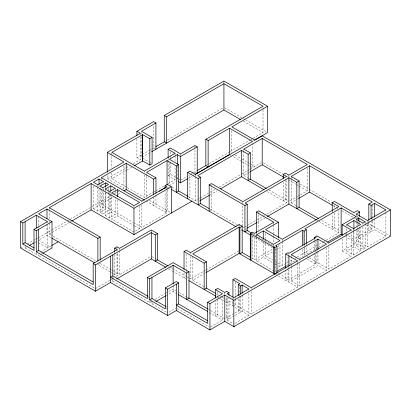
<?xml version="1.0" encoding="UTF-8"?>
<svg xmlns="http://www.w3.org/2000/svg" width="411" height="411" viewBox="0 0 411 411"><rect width="100%" height="100%" fill="white"/><g stroke="black" fill="none" stroke-linecap="round" stroke-linejoin="round"><path stroke-width="0.31" stroke-dasharray="2.06 1.54" d="M136.909 138.99L136.909 157.608L141.769 154.803M142.309 154.49L148.787 150.75M149.332 150.436L151.489 149.188M152.029 148.874L155.245 147.02M165.371 141.173L167.025 140.218M167.58 139.899L222.824 108.006M150.036 152.661L141.466 157.608L141.466 136.426M107.302 175.482L107.302 178.693L125.483 168.191M126.038 167.873L129.342 165.967M133.2 163.737L140.362 159.602L140.362 137.135M111.859 172.913L111.859 178.693L126.275 170.37M126.829 170.051L132.373 166.845M20.55 247.982L23.884 246.055M27.218 244.129L33.332 240.599M33.887 240.281L35.557 239.315M36.111 238.997L37.781 238.031M38.336 237.712L51.118 230.33M51.673 230.011L66.685 221.344M67.24 221.026L69.459 219.741M70.019 219.423L112.814 194.711M113.369 194.393L116.703 192.466M117.263 192.143L118.928 191.182M122.817 188.937L123.932 188.295L123.932 163.902M25.107 246.225L25.107 247.982L27.768 246.446M34.683 242.454L36.276 241.534L37.874 242.454M39.61 239.608L46.998 235.344L51.252 237.799M49.279 223.111L49.279 234.029L51.483 232.754M52.033 232.436L69.099 222.582M69.649 222.264L71.303 221.308M93.405 186.085L93.405 208.552L99.02 205.31L103.433 207.858L103.433 190.529M101.296 189.23L101.296 203.995L114.032 196.643M117.906 194.403L120.675 192.805M93.405 208.552L97.823 211.1L103.433 207.858M100.099 188.022L100.099 212.415L105.714 209.173L108.525 210.797L108.525 193.468M168.12 160.865L168.12 175.631L170.401 174.315L175.749 177.403M100.099 212.415L102.914 214.039L108.525 210.797M25.107 247.982L36.276 254.43L37.339 253.813M40.53 251.974L51.308 245.752M105.19 192.887L105.19 215.354L110.806 212.117L115.147 214.619L115.147 197.29M38.557 254.573L38.557 255.745L40.17 254.815M40.71 254.501L42.323 253.572M111.859 178.693L144.287 197.414L153.082 192.338M153.632 192.019L155.281 191.064M155.831 190.75L164.626 185.669M167.924 183.768L175.071 179.638L175.071 166.162M105.19 215.354L109.532 217.861L115.147 214.619M169.342 185.577L175.749 181.883M111.813 196.71L111.813 219.176L117.423 215.934L134.048 225.531M180.563 180.177L189.974 174.747M190.524 174.428L192.189 173.468M192.744 173.149L196.047 171.243M206.964 164.939L208.629 163.979M209.184 163.655L229.718 151.798M230.273 151.479L250.258 139.94M250.813 139.622L252.477 138.661M253.032 138.337L263.025 132.568L263.025 110.102M188.341 178.317L192.235 176.072M192.79 175.754L194.454 174.788M252.734 141.143L253.834 140.511M188.557 198.251L189.923 197.46L189.923 174.994M139.591 206.265L139.591 228.732L133.976 231.974L111.813 219.176M133.534 222.603L141.867 227.417L166.779 213.032L166.779 189.281M188.315 196.535L195.477 200.671L197.136 199.71M197.691 199.392L199.905 198.112M200.455 197.794L215.395 189.168M219.269 186.933L240.851 174.47M241.406 174.151L246.939 170.955M247.494 170.637L249.708 169.358M250.258 169.039L262.197 162.15M198.862 201.344L199.972 200.707M209.944 194.948L217.142 190.791M243.795 151.012L243.795 175.405L248.126 172.903M248.665 172.589L249.749 171.968M99.719 263.677L97.895 264.725L110.924 272.252M210.067 210.673L211.434 209.882L211.434 184.847M109.675 280.374L95.444 288.589L38.557 255.745M110.22 280.061L111.864 279.11M112.409 278.797L114.053 277.846M116.241 276.582L117.335 275.951L117.335 253.484M113.744 271.245L119.616 274.635L150.791 256.639M112.804 279.444L112.804 281.201L113.904 280.564M242.839 228.013L243.949 227.375M244.499 227.052L246.718 225.773M247.273 225.454L264.443 215.539M266.657 214.259L286.601 202.746L286.601 178.996M289.961 200.804L296.999 196.746M297.538 196.432L299.701 195.184M300.246 194.871L307.279 190.807L307.279 166.414M245.67 229.009L246.78 228.367M257.307 222.294L265.059 217.815M291.158 180.28L291.158 202.746L297.112 199.309M297.651 198.996L298.735 198.374M147.842 298.273L149.666 297.22L148.566 296.583M112.804 281.201L149.666 302.486L151.305 301.54M155.122 299.331L165.489 293.346M166.039 293.033L168.217 291.769M168.767 291.456L173.129 288.933L175.867 290.515M188.397 277.718L190.478 278.92L203.193 271.579M203.748 271.26L205.408 270.299M205.957 269.981L238.58 251.147M151.947 300.873L151.947 303.801L153.031 303.174M166.07 295.643L173.129 291.569L176.935 293.762M192.759 256.485L192.759 280.235L204.349 273.541M165.849 308.671L166.763 308.142M251.64 259.105L252.554 258.576L254.476 259.69L273.808 248.527M256.757 237.255L256.757 261.006L263.266 257.245L272.966 262.845M265.542 243.733L265.542 255.93L273.027 251.609M275.165 250.376L276.233 249.76M276.767 249.451L278.37 248.527L278.37 245.316M168.751 312.257L175.764 308.209M276.721 268.773L279.973 266.893L279.973 244.427M277.944 263.086L282.254 265.578L286.138 263.333M286.693 263.014L289.467 261.411M290.022 261.093L292.796 259.49M295.011 258.211L296.675 257.25M297.23 256.932L323.308 241.874M323.863 241.555L325.527 240.594M326.082 240.276L338.839 232.909L338.839 210.442M286.662 265.665L289.395 264.088M289.94 263.77L295.401 260.62M299.218 258.411L302.496 256.521L304.089 257.44M317.991 247.576L304.777 255.205L304.777 246.22M318.54 247.258L324.048 244.077M233.844 305.537L235.21 304.746L251.183 313.968L297.569 287.186L276.824 275.221M372.315 221.293L372.315 228.357L353.912 238.981L346.699 234.815M385.893 236.191L374.596 229.672L356.193 240.296L367.491 246.816L385.893 236.191L385.893 211.799M315.684 254.507L315.684 264.134L288.928 279.578L280.281 274.584M210.494 327.007L222.5 320.071L222.5 297.605M225.731 318.206L234.404 313.197M234.953 312.879L239.849 310.053L239.849 297.862M342.163 238.832L342.163 251.029L356.193 242.927L345.425 236.71M288.928 282.213L288.928 269.95M291.209 266.775L291.209 280.898L317.96 265.449L326.591 270.433L326.591 247.967M227.062 297.605L227.062 320.071L234.481 315.787M235.03 315.468L242.13 311.374L248.902 315.283L248.902 290.89M346.72 234.979L346.72 251.029L353.912 246.872L360.653 250.767L360.653 228.3M365.209 248.131L362.934 249.451L356.193 245.557L358.474 244.242L365.209 248.131L365.209 224.38M234.912 323.359L248.902 315.283M291.209 280.898L299.835 285.876L326.591 270.433M309.144 257.728L328.867 269.118L351.179 256.233L351.179 233.767M346.72 251.029L353.46 254.918L360.653 250.767M224.483 107.687L242.716 118.214M243.271 118.532L244.925 119.488M245.48 119.806L266.477 131.931M243.199 121.127L263.025 132.568M263.307 162.787L282.742 174.007M287.181 176.571L288.291 177.213M299.953 183.943L308.836 189.075M309.391 189.394L332.155 202.536M356.584 216.638L357.693 217.28M367.131 222.731L389.895 235.873M288.589 180.013L295.735 184.143M296.285 184.457L298.484 185.731M299.033 186.044L307.279 190.807M332.884 205.592L335.664 207.195M336.219 207.514L337.883 208.475M341.772 210.72L353.434 217.455M353.989 217.773L355.654 218.734M366.206 224.827L372.315 228.357M235.102 155.101L241.108 158.569M241.653 158.882L247.114 162.037M247.658 162.35L249.842 163.609M250.386 163.927L254.753 166.445M229.549 154.526L231.188 155.471M233.371 156.735L241.01 161.143M241.56 161.461L247.016 164.611M247.561 164.924L249.744 166.188M250.289 166.501L252.472 167.76L252.472 143.367M243.795 175.405L247.109 177.316M247.658 177.634L249.867 178.908M269.056 189.985L288.399 201.154M291.158 202.746L295.92 205.495M296.449 205.803L298.037 206.718M321.772 220.419L340.041 230.967M344.48 233.53L346.144 234.491M267.325 191.618L286.601 202.746M316.727 220.142L318.386 221.097M318.936 221.416L338.839 232.909M342.163 251.029L351.179 256.233M155.476 148.993L153.652 147.939L153.652 125.473M196.324 172.661L194.958 171.87L194.958 145.551M142.53 158.22L148.91 161.908M149.445 162.211L151.037 163.136M176.283 177.711L177.886 178.636M178.425 178.944L180.028 179.869M136.909 157.608L140.362 159.602M168.12 175.631L175.071 179.638M306.925 256.443L308.589 257.409M307.423 259.367L315.684 264.134M172.086 187.164L177.573 190.334M210.34 209.25L236.777 224.514M237.332 224.832L240.086 226.42M245.644 229.631L246.698 230.237M252.097 233.356L275.072 246.621M167.611 187.21L169.255 188.161M251.984 235.924L272.719 247.895M265.542 255.93L272.55 259.973M275.247 261.53L277.404 262.778M275.123 264.093L277.281 265.336M277.821 265.65L279.973 266.893M256.757 261.006L273.464 270.649M278.067 273.31L279.727 274.265M149.327 200.327L170.842 212.744M274.692 273.978L276.351 274.938M107.302 178.693L123.932 188.295M145.987 201.03L166.779 213.032M101.296 203.995L132.974 222.284M134.603 225.855L139.591 228.732M151.854 256.623L154.454 258.118M154.973 258.421L156.529 259.32M169.733 266.945L171.947 268.219M172.497 268.537L185.767 276.202M187.878 277.42L186.322 276.521L184.041 277.836L184.041 271.414M192.759 280.235L205.351 287.505M216.402 293.886L219.721 295.802M220.275 296.12L221.935 297.081M222.485 297.4L225.254 298.997M225.803 299.316L234.106 304.109M168.561 268.897L171.875 270.813M172.43 271.132L187.848 280.035M217.994 297.436L219.654 298.396M220.209 298.715L225.187 301.592M225.742 301.91L239.849 310.053M179.145 292.411L186.805 296.829M187.349 297.148L188.993 298.093M208.377 309.283L210.036 310.243M210.591 310.562L224.781 318.756M227.062 320.071L233.833 323.981M209.42 312.519L222.5 320.071M49.279 234.029L52.598 235.945M53.153 236.263L95.748 260.857M100.176 263.41L111.032 269.678M111.576 269.991L113.205 270.931M177.408 308.533L208.845 326.683M111.468 272.565L113.097 273.505M113.636 273.818L117.335 275.951M166.044 306.678L167.133 307.305M151.947 303.801L167.673 312.879M38.557 240.219L51.55 247.72M38.403 242.762L47.445 247.982L47.445 225.516M385.893 209.877L385.893 211.156M374.596 218.76L374.596 229.672M372.315 205.248L372.315 218.082M372.315 218.724L372.315 220.65M371.097 220.779L371.097 231.691L368.821 230.376L368.821 223.312M368.821 220.743L368.821 222.67M367.491 220.496L367.491 221.781M367.491 224.349L367.491 246.816M365.209 221.817L365.209 223.738M362.934 223.132L362.934 224.416M362.934 226.98L362.934 249.451M359.64 218.405L359.64 220.332M359.64 220.974L359.64 222.896M359.64 227.391L359.64 238.303L357.365 236.988L357.365 229.929M358.474 222.418L358.474 224.987M358.474 229.477L358.474 244.242M357.365 215.806L357.365 217.09M357.365 220.938L357.365 222.865M357.365 223.507L357.365 226.718M357.365 227.36L357.365 229.287M356.193 213.977L356.193 217.892M356.193 219.238L356.193 221.164M356.193 221.678L356.193 225.66M356.193 229.384L356.193 245.557M353.912 228.901L353.912 246.872M353.46 229.24L353.46 230.525M353.46 231.167L353.46 254.918M351.179 229.913L351.179 231.198M346.72 224.709L346.72 225.993M346.72 228.562L346.72 231.768M346.72 232.41L346.72 234.337M334.492 205.3L334.492 207.863M334.492 213.001L334.492 227.766L332.211 229.081L332.211 214.316M332.211 211.105L332.211 213.674M328.867 242.798L328.867 244.083M328.867 246.646L328.867 269.118M317.96 251.327L317.96 265.449M316.922 235.899L316.922 239.11M316.922 239.752L316.922 248.737M316.922 249.379L316.922 251.306M316.922 251.948L316.922 262.218L314.646 263.533L314.646 253.263M315.684 241.668L315.684 249.369M315.684 250.011L315.684 251.938M314.646 238.498L314.646 239.783M314.646 240.425L314.646 249.415M306.365 243.929L306.365 254.198M304.777 231.455L304.777 243.009M304.777 243.651L304.777 245.578M304.089 248.455L304.089 256.156M302.496 249.462L302.496 256.521M299.835 259.557L299.835 260.841M299.835 263.41L299.835 285.876M297.569 260.867L297.559 262.799M297.569 263.436L297.559 287.191M291.209 254.579L291.209 255.863M291.209 256.505L291.209 263.564M291.209 264.206L291.209 266.133M291.158 177.069L291.158 179.638M288.882 175.112L288.882 177.038M288.928 253.263L288.928 254.543M288.029 256.592L288.029 265.578M288.029 266.22L288.029 268.147M288.029 268.789L288.029 279.059L285.758 280.369L285.758 270.099M285.496 179.581L285.496 199.479L283.22 200.794L283.22 182.181M282.254 239.259L282.254 241.185M282.254 241.827L282.254 265.578M275.745 248.218L275.745 271.969M273.808 222.207L273.808 224.134M273.808 224.776L273.808 233.119M273.808 233.761L273.808 235.688M273.808 236.33L273.808 242.747M273.464 244.334L273.464 246.256M265.542 233.463L265.542 238.596M265.542 239.238L265.542 241.165M263.266 241.838L263.266 257.245M263.025 107.533L263.025 109.46M258.596 212.076L258.596 214.003M258.596 214.645L258.596 229.405M256.757 234.686L256.757 236.613M256.315 233.289L256.315 237.142M254.476 233.371L254.476 234.655M254.476 237.219L254.476 259.69M252.554 236.109L252.554 258.576M251.183 287.649L251.183 288.933M251.183 291.502L251.183 313.968M248.902 288.964L248.902 290.248M243.795 149.085L243.795 150.369M242.839 202.335L242.839 226.086M242.13 295.324L242.13 311.374M240.543 296.239L240.543 312.288L238.262 310.973L238.262 297.492M239.849 286.945L239.849 294.651M239.849 295.293L239.849 297.22M239.135 224.509L239.135 226.435M235.21 282.28L235.21 295.761M235.21 296.403L235.21 298.324M235.21 298.967L235.21 304.746M233.833 297.662L233.833 298.946M232.929 298.36L232.929 300.282M232.929 300.924L232.929 306.061M231.83 130.744L231.83 152.568M228.963 297.148L228.963 318.972L226.687 317.657L226.687 297.754M224.781 292.437L224.781 294.363M223.928 81.049L223.928 82.976M217.789 291.61L217.789 295.463M217.789 296.105L217.789 298.669M217.789 299.311L217.789 314.718L215.508 316.033L215.508 301.273M195.477 174.994L195.477 176.278M195.477 176.915L195.477 200.671M190.478 252.601L190.478 253.885M190.478 256.454L190.478 278.92M186.322 254.055L186.322 269.457M186.322 270.099L186.322 272.025M180.563 153.863L180.563 155.784M177.347 166.193L177.347 180.958M175.071 153.324L175.071 155.245M175.071 155.887L175.071 161.025M173.129 285.727L173.129 291.569M170.401 151.844L170.401 155.055M170.401 155.697L170.401 157.624M170.401 162.119L170.401 174.315M169.342 163.11L169.342 184.298M168.12 158.297L168.12 160.223M167.364 187.627L167.364 189.553M167.364 190.195L167.364 210.74L165.083 212.055L165.083 191.511M166.779 186.717L166.779 188.639M155.954 195.163L155.954 204.154L153.678 205.469L153.678 196.484M151.335 230.001L151.335 231.927M149.666 301.314L149.666 302.486M146.563 173.694L146.563 175.62M146.563 176.262L146.563 198.729M144.287 171.094L144.287 172.379M144.287 174.947L144.287 197.414M141.867 201.097L141.867 202.382M141.867 204.95L141.867 227.417M141.466 132.573L141.466 133.858M140.362 133.287L140.362 134.567M133.976 205.654L133.976 206.939M119.616 248.316L119.616 250.242M119.616 250.885L119.616 274.635M117.423 199.89L117.423 215.934M117.001 246.811L117.001 248.732M117.001 249.374L117.001 251.301M117.001 253.87L117.001 273.125L114.726 274.445L114.726 254.543M115.147 188.3L115.147 190.226M115.147 190.868L115.147 193.437M114.726 251.974L114.726 253.9M112.804 277.106L112.804 278.863M111.859 153.015L111.859 167.78M111.813 192.857L111.813 194.141M110.806 191.572L110.806 193.499M110.806 194.141L110.806 212.117M109.532 191.541L109.532 193.468M109.532 194.11L109.532 217.861M108.525 188.33L108.525 190.257M108.525 190.899L108.525 192.826M105.714 186.707L105.714 187.991M105.714 188.634L105.714 191.202M105.714 191.845L105.714 209.173M103.433 181.539L103.433 182.823M103.433 188.603L103.433 189.887M102.914 187.724L102.914 189.003M102.914 191.572L102.914 214.039M101.296 177.675L101.296 179.602M101.296 183.45L101.296 184.734M100.099 186.096L100.099 187.38M99.02 184.77L99.02 186.692M99.02 189.26L99.02 205.31M97.823 184.78L97.823 186.707M97.823 187.349L97.823 211.1M49.279 207.709L49.279 208.994M49.279 209.636L49.279 218.621M49.279 221.19L49.279 222.474M47.445 221.663L47.445 222.947M46.998 224.432L46.998 235.344M38.557 216.463L38.557 225.454M38.557 226.096L38.557 228.023M36.276 252.673L36.276 254.43"/><path stroke-width="0.62" d="M136.909 135.784L136.909 131.289L153.652 121.62L155.928 122.94L155.928 149.255M155.774 146.717L164.266 141.81L164.266 115.496L223.928 81.049L267.582 106.254L267.582 132.568L254.383 140.192M155.928 122.94L141.466 131.289L152.101 137.428L152.101 163.748L149.825 165.063L142.643 160.917L142.643 134.603L149.825 138.748L152.101 137.428M164.266 115.496L166.542 116.811L223.928 83.68L263.025 106.254L205.849 139.262L205.849 165.576L197.136 170.611M107.302 172.276L107.302 152.373L140.362 133.287L136.909 131.289M142.643 134.603L111.859 152.373L144.287 171.094L175.071 153.324L168.12 149.311L168.12 157.654M234.476 326.986L224.781 321.387L209.944 329.951L176.304 310.531L167.673 315.514L110.523 282.516L95.444 291.219L20.55 247.982L20.55 221.663L123.932 161.975L107.302 152.373M22.831 222.978L36.276 215.215L47.445 221.663L34 229.425L34 250.479L22.831 244.031L22.831 222.978L20.55 221.663M100.176 260.204L100.176 237.096L97.895 238.411L46.998 209.024L38.557 213.9L52.002 221.663L52.002 247.982L42.857 253.258M171.341 213.032L171.341 186.717L133.976 208.285L91.124 183.547L49.279 207.709L100.176 237.096M99.02 178.99L93.405 182.232L97.823 184.78L103.433 181.539L99.02 178.99L99.02 184.128M155.954 193.242L155.954 177.835L153.678 179.15L126.208 163.29L101.296 177.675L141.867 201.097L166.779 186.717L165.083 185.736L165.083 188.305M151.644 151.731L223.928 109.999L240.45 119.534M134.037 165.89L142.643 160.917M105.714 182.859L100.099 186.096L102.914 187.724L108.525 184.482L105.714 182.859L105.714 186.707M168.12 149.311L170.401 147.996L180.563 153.863L194.958 145.551L197.234 146.866L197.234 173.185M110.806 185.798L105.19 189.039L109.532 191.541L115.147 188.3L110.806 185.798L110.806 190.93M34 229.425L36.276 230.741L52.002 221.663M187.781 196.222L178.672 190.966L178.672 164.647L176.391 165.962L167.061 160.578L146.563 172.409L155.954 177.835M197.234 146.866L180.563 156.493L177.347 154.639L169.342 159.263L178.672 164.647M22.831 244.031L25.107 242.716L34.149 247.936M117.423 189.62L111.813 192.857L133.976 205.654L139.591 202.412L117.423 189.62L117.423 196.679M205.849 139.262L208.13 140.577L229.549 128.211L252.472 141.446L195.477 174.351L189.923 171.146L187.642 172.461L187.642 198.775M267.582 106.254L231.83 126.891L254.753 140.125L262.197 135.83L390.45 209.877L390.45 236.191L233.833 326.617L233.833 300.297L390.45 209.877M29.361 245.526L34.149 242.762M71.853 220.995L91.124 209.867L133.976 234.604L191.839 201.2M123.994 190.889L126.208 189.61L144.338 200.075M36.276 230.741L36.276 251.799L38.557 250.479L93.235 282.049M51.837 245.444L58.167 241.791M165.083 185.736L167.364 184.421L171.341 186.717M159.304 191.372L162.628 189.456M163.737 188.813L165.402 187.853M178.42 181.575L180.563 182.813L187.786 178.641M195.009 174.47L229.549 154.526L229.549 128.211M266.313 188.402L250.422 179.227L250.422 152.907L248.141 154.223L241.519 150.4L197.758 175.667L200.455 177.223L200.455 203.543L209.24 208.613M283.22 178.328L283.22 174.475L285.496 173.159L288.882 175.112L307.279 164.487L262.197 138.461L243.795 149.085L250.422 152.907M187.642 172.461L198.174 178.538L200.455 177.223M178.672 190.966L176.391 192.281L176.391 165.962M209.158 211.197L209.158 184.878L211.434 183.563L242.839 201.693L286.601 176.427L283.22 174.475M114.726 251.332L114.726 248.126L117.001 246.811L119.616 248.316L151.335 230.001L157.567 233.602L157.567 259.922L168.073 265.984M200.527 200.383L209.389 195.266M220.466 188.87L241.519 176.72L264.037 189.718M250.289 171.654L262.197 164.78L283.641 177.156M36.276 251.799L93.169 284.643L93.169 263.585L117.335 249.631L114.726 248.126M200.455 203.543L198.174 204.858L198.174 178.538M93.169 263.585L95.444 264.905L151.335 232.636L155.291 234.917L157.567 233.602M250.422 179.227L248.141 180.542L248.141 154.223M148.017 296.264L112.804 275.935L110.523 277.255L147.385 298.535L147.385 277.482L173.129 262.619L188.993 271.774L188.993 298.093L207.822 308.964M318.453 218.503L299.095 207.329L299.095 181.01L296.814 182.325L288.882 177.747L245.12 203.008L247.222 204.226L247.222 230.545L251.553 233.047M368.821 220.101L368.821 204.056L372.315 202.037L309.56 165.803L291.158 176.427L299.095 181.01M116.657 278.977L151.335 258.956L165.792 267.299M209.158 184.878L244.941 205.541L247.222 204.226M157.567 259.922L155.291 261.237L155.291 234.917M184.041 269.493L184.041 251.517L186.322 250.201L190.478 252.601L239.135 224.509L242.171 226.266L242.171 252.585L250.366 257.317M256.315 232.647L256.315 212.107L258.596 210.792L278.37 222.207L278.37 237.615M147.385 277.482L149.666 278.797L173.129 265.249L186.712 273.089L188.993 271.774M242.171 226.266L239.896 227.581L239.135 227.144L192.759 253.916L206.445 261.817L206.445 288.137L215.297 293.248M247.335 228.048L256.752 222.613M267.273 216.535L288.882 204.062L316.172 219.818M298.735 198.374L309.56 192.122L332.329 205.269M247.222 230.545L244.941 231.861L244.941 205.541M250.273 259.891L250.273 233.576L252.554 232.256L254.476 233.371L273.808 222.207L256.315 212.107M299.095 207.329L296.814 208.644L296.814 182.325M184.041 251.517L204.164 263.132L206.445 261.817M263.266 230.925L256.757 234.686L273.464 244.334L279.973 240.574L263.266 230.925L263.266 239.274M278.37 222.207L265.542 229.61L282.254 239.259L338.839 206.589L332.211 202.762L332.211 210.468M149.666 278.797L149.666 299.85L165.397 308.933L165.397 287.88L176.304 281.581L178.585 282.896L178.585 303.95L207.745 320.786M165.397 287.88L167.673 289.195L178.585 282.896M149.666 299.85L151.947 298.535L165.505 306.365M155.748 301.602L165.525 295.956M206.009 272.585L239.135 253.464L274.692 273.978L276.957 272.668L276.957 246.348L275.745 245.65L302.496 230.201L304.089 231.121L306.365 229.806L306.365 243.286M242.171 252.585L239.896 253.9L239.896 227.581M332.211 202.762L334.492 201.447L353.912 212.662L357.365 210.668L359.64 211.984L359.64 216.479M273.464 246.965L273.474 273.274M342.163 234.979L342.163 224.709L356.193 216.607L341.12 207.904L304.777 228.886L306.365 229.806M250.273 233.576L274.692 247.658L276.957 246.348M178.585 303.95L176.304 305.265L207.668 323.375L207.668 302.316L222.5 293.752L215.508 289.714L215.508 298.062M188.993 298.093L186.712 299.408L186.712 273.089M206.445 288.137L204.164 289.452L204.164 263.132M215.508 289.714L217.789 288.399L224.781 292.437L226.687 291.337L228.963 292.653L228.963 295.221M232.929 297.076L232.929 279.742L235.21 278.427L251.183 287.649L297.569 260.867L285.758 254.049L285.758 268.172M314.646 238.498L314.646 237.219L316.922 235.899L328.867 242.798L351.179 229.913L342.163 224.709M285.758 254.049L288.029 252.739L288.928 253.263L315.684 237.815L314.646 237.219M359.64 211.984L356.193 213.977L367.491 220.496L385.893 209.877L374.596 203.353L371.097 205.372L368.821 204.056M238.262 295.566L238.262 284.653L239.849 283.739L232.929 279.742M317.96 239.13L291.209 254.579L299.835 259.557L326.591 244.113L317.96 239.13L317.96 249.405M207.668 302.316L209.944 303.631L224.781 295.067L233.833 300.297M228.963 292.653L227.062 293.752L233.833 297.662L248.902 288.964L242.13 285.054L240.543 285.969L238.262 284.653M353.912 220.558L346.72 224.709L353.46 228.598L360.653 224.447L353.912 220.558L353.912 228.901M358.474 217.922L356.193 219.238L362.934 223.132L365.209 221.817L358.474 217.922L358.474 221.133M276.834 271.337L286.118 265.979M327.351 242.171L341.12 234.224L342.733 235.154M205.849 165.576L208.13 166.897L208.13 140.577M164.266 141.81L166.542 143.131L166.542 116.811M171.454 189.43L236.135 226.774M241.637 229.949L250.361 234.984M188.937 280.662L215.78 296.161M178.564 294.702L207.755 311.559M51.786 238.108L94.587 262.814M374.596 203.353L374.596 216.833M371.097 205.372L371.097 218.852M341.12 207.904L341.12 234.224M309.56 165.803L309.56 192.122M304.089 231.121L304.089 244.602M302.496 230.201L302.496 245.608M288.882 177.747L288.882 204.062M288.943 255.889L288.943 266.158M274.692 247.658L274.692 273.978M262.197 138.461L262.197 164.78M250.941 233.962L250.941 260.276M242.13 285.054L242.13 293.397M241.519 150.4L241.519 176.72M240.543 285.969L240.543 294.312M239.135 227.144L239.135 253.464M224.781 295.067L224.781 321.387M223.928 83.68L223.928 109.999M209.944 303.631L209.944 329.951M180.563 156.493L180.563 182.813M177.347 154.639L177.347 164.266M176.304 284.212L176.304 310.531M173.129 265.249L173.129 283.862M167.673 289.195L167.673 315.514M167.061 160.578L167.061 184.971M153.678 179.15L153.678 194.557M151.947 277.482L151.947 298.535M151.335 232.636L151.335 258.956M149.825 138.748L149.825 165.063M142.355 134.767L142.355 161.086M133.976 208.285L133.976 234.604M126.208 163.29L126.208 189.61M112.804 254.882L112.804 275.935M110.523 256.197L110.523 282.516M97.895 238.411L97.895 260.877M95.444 264.905L95.444 291.219M91.124 183.547L91.124 209.867M46.998 209.024L46.998 218.652M38.557 229.425L38.557 250.479M36.276 215.215L36.276 228.054M25.107 221.663L25.107 242.716"/></g></svg>
